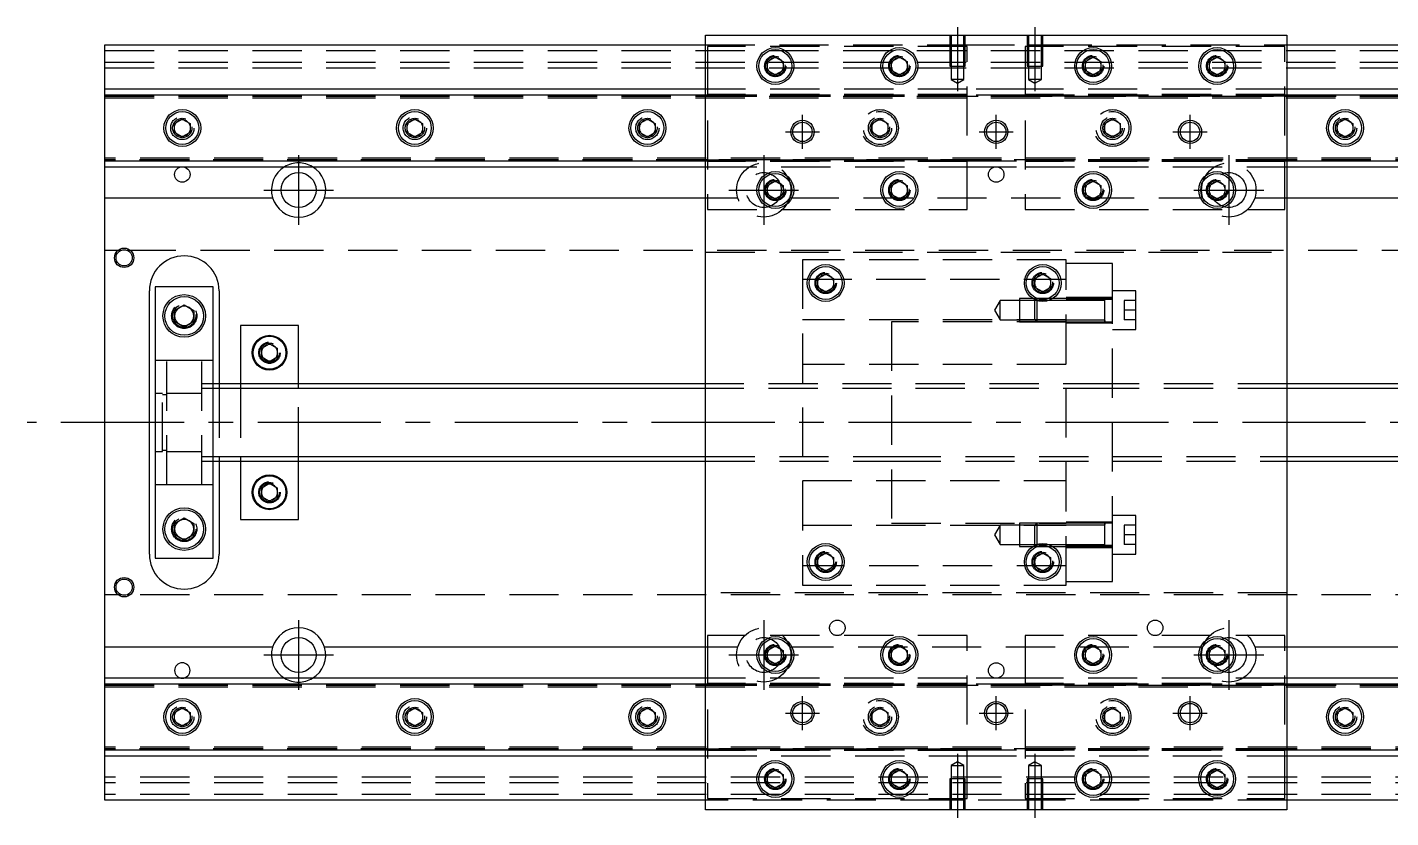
# Model space of a CAD drawing. Extents: x -20 to 683, y -288 to 102.
# Drawn here: x -20 to 331.8, y -102 to 102 of the extents above; entities that cross this region are included whole.
import ezdxf

# ---------------------------------------------------------------- set-up
doc = ezdxf.new("R2010")
doc.units = 0
doc.linetypes.add('CENTER', pattern=[50.8, 31.75, -6.35, 6.35, -6.35])
doc.linetypes.add('DASHED', pattern=[19.05, 12.7, -6.35])
doc.layers.get('0').update_dxf_attribs({"linetype": 'CONTINUOUS'})
doc.layers.add('CENTER', color=1, linetype='CENTER')

msp = doc.modelspace()

# ---------------------------------------------------------------- linework, layer by layer
at = {"color": 7, "linetype": 'CONTINUOUS'}
for p, q in [((155, -100), (155, 100)), ((155, 100), (305, 100)), ((305, 100), (305, -100)), ((0, 86), (0, 97.5)), ((0, 97.5), (155, 97.5)), ((305, 97.5), (460, 97.5)), ((171, 93.1547), (173, 94.309402)), ((171, 90.8453), (171, 93.1547)), ((173, 94.309402), (175, 93.1547)), ((175, 93.1547), (175, 90.8453)), ((203, 93.1547), (205, 94.309402)), ((203, 90.8453), (203, 93.1547)), ((205, 94.309402), (207, 93.1547)), ((207, 93.1547), (207, 90.8453)), ((253, 93.1547), (255, 94.309402)), ((253, 90.8453), (253, 93.1547)), ((255, 94.309402), (257, 93.1547)), ((257, 93.1547), (257, 90.8453)), ((285, 93.1547), (287, 94.309402)), ((285, 90.8453), (285, 93.1547)), ((287, 94.309402), (289, 93.1547)), ((289, 93.1547), (289, 90.8453)), ((173, 89.690598), (171, 90.8453)), ((175, 90.8453), (173, 89.690598)), ((205, 89.690598), (203, 90.8453)), ((207, 90.8453), (205, 89.690598)), ((255, 89.690598), (253, 90.8453)), ((257, 90.8453), (255, 89.690598)), ((287, 89.690598), (285, 90.8453)), ((289, 90.8453), (287, 89.690598)), ((0, 84.460392), (0, 86)), ((155, 86), (0, 86)), ((0, 67.539608), (0, 84.460392)), ((155, 84.460392), (0, 84.460392)), ((460, 86), (305, 86)), ((460, 84.460392), (305, 84.460392)), ((18, 77.1547), (20, 78.309402)), ((20, 78.309402), (22, 77.1547)), ((78, 77.1547), (80, 78.309402)), ((80, 78.309402), (82, 77.1547)), ((138, 77.1547), (140, 78.309402)), ((140, 78.309402), (142, 77.1547)), ((318, 77.1547), (320, 78.309402)), ((320, 78.309402), (322, 77.1547)), ((18, 74.8453), (18, 77.1547)), ((20, 73.690598), (18, 74.8453)), ((22, 74.8453), (20, 73.690598)), ((22, 77.1547), (22, 74.8453)), ((78, 74.8453), (78, 77.1547)), ((80, 73.690598), (78, 74.8453)), ((82, 74.8453), (80, 73.690598)), ((82, 77.1547), (82, 74.8453)), ((138, 74.8453), (138, 77.1547)), ((140, 73.690598), (138, 74.8453)), ((142, 74.8453), (140, 73.690598)), ((142, 77.1547), (142, 74.8453)), ((318, 74.8453), (318, 77.1547)), ((320, 73.690598), (318, 74.8453)), ((322, 74.8453), (320, 73.690598)), ((322, 77.1547), (322, 74.8453)), ((0, 67.539608), (155, 67.539608)), ((0, 66), (0, 67.539608)), ((305, 67.539608), (460, 67.539608)), ((0, 66), (155, 66)), ((0, 58), (0, 66)), ((305, 66), (460, 66)), ((171, 61.1547), (173, 62.309402)), ((171, 58.8453), (171, 61.1547)), ((173, 62.309402), (175, 61.1547)), ((175, 61.1547), (175, 58.8453)), ((203, 61.1547), (205, 62.309402)), ((203, 58.8453), (203, 61.1547)), ((205, 62.309402), (207, 61.1547)), ((207, 61.1547), (207, 58.8453)), ((253, 61.1547), (255, 62.309402)), ((253, 58.8453), (253, 61.1547)), ((255, 62.309402), (257, 61.1547)), ((257, 61.1547), (257, 58.8453)), ((285, 61.1547), (287, 62.309402)), ((285, 58.8453), (285, 61.1547)), ((287, 62.309402), (289, 61.1547)), ((289, 61.1547), (289, 58.8453)), ((0, 58), (43.291796, 58)), ((0, -58), (0, 58)), ((56.708204, 58), (155, 58)), ((173, 57.690598), (171, 58.8453)), ((175, 58.8453), (173, 57.690598)), ((205, 57.690598), (203, 58.8453)), ((207, 58.8453), (205, 57.690598)), ((255, 57.690598), (253, 58.8453)), ((257, 58.8453), (255, 57.690598)), ((287, 57.690598), (285, 58.8453)), ((289, 58.8453), (287, 57.690598)), ((305, 58), (403.291796, 58)), ((184, 37.1547), (186, 38.309402)), ((184, 34.8453), (184, 37.1547)), ((186, 38.309402), (188, 37.1547)), ((188, 37.1547), (188, 34.8453)), ((240, 37.1547), (242, 38.309402)), ((240, 34.8453), (240, 37.1547)), ((242, 38.309402), (244, 37.1547)), ((244, 37.1547), (244, 34.8453)), ((11.5, -34), (11.5, 34)), ((13, 35), (13, -35)), ((28, 35), (13, 35)), ((28, -35), (28, 35)), ((29.5, 34), (29.5, 10)), ((186, 33.690598), (184, 34.8453)), ((188, 34.8453), (186, 33.690598)), ((242, 33.690598), (240, 34.8453)), ((244, 34.8453), (242, 33.690598)), ((18, 28.943376), (20.5, 30.386752)), ((18, 26.056624), (18, 28.943376)), ((20.5, 30.386752), (23, 28.943376)), ((23, 28.943376), (23, 26.056624)), ((20.5, 24.613248), (18, 26.056624)), ((23, 26.056624), (20.5, 24.613248)), ((50, 25), (35, 25)), ((35, 25), (35, 10)), ((50, 10), (50, 25)), ((258, 26.011846), (258, 26.012874)), ((40.5, 19.1547), (42.5, 20.309402)), ((40.5, 16.8453), (40.5, 19.1547)), ((42.5, 20.309402), (44.5, 19.1547)), ((44.5, 19.1547), (44.5, 16.8453)), ((42.5, 15.690598), (40.5, 16.8453)), ((44.5, 16.8453), (42.5, 15.690598)), ((155, 10), (28, 10)), ((403, 10), (305, 10)), ((28, -10), (155, -10)), ((29.5, -10), (29.5, -34)), ((35, -10), (35, -25)), ((50, -25), (50, -10)), ((305, -10), (403, -10)), ((40.5, -16.8453), (42.5, -15.690598)), ((40.5, -19.1547), (40.5, -16.8453)), ((42.5, -15.690598), (44.5, -16.8453)), ((44.5, -16.8453), (44.5, -19.1547)), ((42.5, -20.309402), (40.5, -19.1547)), ((44.5, -19.1547), (42.5, -20.309402)), ((18, -26.056624), (20.5, -24.613248)), ((20.5, -24.613248), (23, -26.056624)), ((18, -28.943376), (18, -26.056624)), ((23, -26.056624), (23, -28.943376)), ((35, -25), (50, -25)), ((20.5, -30.386752), (18, -28.943376)), ((23, -28.943376), (20.5, -30.386752)), ((240, -31.511852), (240.44468, -31.511852)), ((13, -35), (28, -35)), ((184, -34.8453), (186, -33.690598)), ((184, -37.1547), (184, -34.8453)), ((186, -33.690598), (188, -34.8453)), ((188, -34.8453), (188, -37.1547)), ((240, -34.8453), (242, -33.690598)), ((240, -37.1547), (240, -34.8453)), ((242, -33.690598), (244, -34.8453)), ((244, -34.8453), (244, -37.1547)), ((186, -38.309402), (184, -37.1547)), ((188, -37.1547), (186, -38.309402)), ((242, -38.309402), (240, -37.1547)), ((244, -37.1547), (242, -38.309402)), ((0, -66), (0, -58)), ((43.291796, -58), (0, -58)), ((155, -58), (56.708204, -58)), ((171, -58.8453), (173, -57.690598)), ((171, -61.1547), (171, -58.8453)), ((173, -57.690598), (175, -58.8453)), ((175, -58.8453), (175, -61.1547)), ((203, -58.8453), (205, -57.690598)), ((203, -61.1547), (203, -58.8453)), ((205, -57.690598), (207, -58.8453)), ((207, -58.8453), (207, -61.1547)), ((253, -58.8453), (255, -57.690598)), ((253, -61.1547), (253, -58.8453)), ((255, -57.690598), (257, -58.8453)), ((257, -58.8453), (257, -61.1547)), ((285, -58.8453), (287, -57.690598)), ((285, -61.1547), (285, -58.8453)), ((287, -57.690598), (289, -58.8453)), ((289, -58.8453), (289, -61.1547)), ((403.291796, -58), (305, -58)), ((173, -62.309402), (171, -61.1547)), ((175, -61.1547), (173, -62.309402)), ((205, -62.309402), (203, -61.1547)), ((207, -61.1547), (205, -62.309402)), ((255, -62.309402), (253, -61.1547)), ((257, -61.1547), (255, -62.309402)), ((287, -62.309402), (285, -61.1547)), ((289, -61.1547), (287, -62.309402)), ((0, -67.539608), (0, -66)), ((155, -66), (0, -66)), ((460, -66), (305, -66)), ((155, -67.539608), (0, -67.539608)), ((0, -84.460392), (0, -67.539608)), ((460, -67.539608), (305, -67.539608)), ((18, -74.8453), (20, -73.690598)), ((20, -73.690598), (22, -74.8453)), ((78, -74.8453), (80, -73.690598)), ((80, -73.690598), (82, -74.8453)), ((138, -74.8453), (140, -73.690598)), ((140, -73.690598), (142, -74.8453)), ((318, -74.8453), (320, -73.690598)), ((320, -73.690598), (322, -74.8453)), ((18, -77.1547), (18, -74.8453)), ((20, -78.309402), (18, -77.1547)), ((22, -77.1547), (20, -78.309402)), ((22, -74.8453), (22, -77.1547)), ((78, -77.1547), (78, -74.8453)), ((80, -78.309402), (78, -77.1547)), ((82, -77.1547), (80, -78.309402)), ((82, -74.8453), (82, -77.1547)), ((138, -77.1547), (138, -74.8453)), ((140, -78.309402), (138, -77.1547)), ((142, -77.1547), (140, -78.309402)), ((142, -74.8453), (142, -77.1547)), ((318, -77.1547), (318, -74.8453)), ((320, -78.309402), (318, -77.1547)), ((322, -77.1547), (320, -78.309402)), ((322, -74.8453), (322, -77.1547)), ((0, -84.460392), (155, -84.460392)), ((0, -86), (0, -84.460392)), ((0, -86), (155, -86)), ((0, -97.5), (0, -86)), ((305, -84.460392), (460, -84.460392)), ((305, -86), (460, -86)), ((171, -90.8453), (173, -89.690598)), ((171, -93.1547), (171, -90.8453)), ((173, -89.690598), (175, -90.8453)), ((175, -90.8453), (175, -93.1547)), ((203, -90.8453), (205, -89.690598)), ((203, -93.1547), (203, -90.8453)), ((205, -89.690598), (207, -90.8453)), ((207, -90.8453), (207, -93.1547)), ((253, -90.8453), (255, -89.690598)), ((253, -93.1547), (253, -90.8453)), ((255, -89.690598), (257, -90.8453)), ((257, -90.8453), (257, -93.1547)), ((285, -90.8453), (287, -89.690598)), ((285, -93.1547), (285, -90.8453)), ((287, -89.690598), (289, -90.8453)), ((289, -90.8453), (289, -93.1547)), ((173, -94.309402), (171, -93.1547)), ((175, -93.1547), (173, -94.309402)), ((205, -94.309402), (203, -93.1547)), ((207, -93.1547), (205, -94.309402)), ((255, -94.309402), (253, -93.1547)), ((257, -93.1547), (255, -94.309402)), ((287, -94.309402), (285, -93.1547)), ((289, -93.1547), (287, -94.309402)), ((155, -97.5), (0, -97.5)), ((460, -97.5), (305, -97.5)), ((305, -100), (155, -100))]:
    msp.add_line(p, q, dxfattribs=at)
at = {"color": 3, "linetype": 'DASHED'}
for p, q in [((218.000006, 100), (218.000006, 92)), ((218.35, 100), (218.35, 92)), ((221.65, 92), (221.65, 100)), ((221.999994, 92), (221.999994, 100)), ((238.000006, 100), (238.000006, 92)), ((238.35, 100), (238.35, 92)), ((241.65, 92), (241.65, 100)), ((241.999994, 92), (241.999994, 100)), ((0, 96), (460, 96)), ((155, 97.5), (218.000006, 97.5)), ((155.5, 97), (155.5, 55)), ((222.5, 97), (155.5, 97)), ((218.000006, 97.5), (221.999994, 97.5)), ((221.999994, 97.5), (238.000006, 97.5)), ((222.5, 55), (222.5, 97)), ((304.5, 97), (237.5, 97)), ((237.5, 97), (237.5, 55)), ((238.000006, 97.5), (241.999994, 97.5)), ((241.999994, 97.5), (305, 97.5)), ((304.5, 55), (304.5, 97)), ((0, 93), (460, 93)), ((0, 91.5), (460, 91.5)), ((175.483582, 92.286038), (175.5, 92)), ((207.483582, 92.286038), (207.5, 92)), ((218.000006, 92), (221.999994, 92)), ((218.35, 92), (218.35, 88.5)), ((221.65, 88.5), (221.65, 92)), ((238.000006, 92), (241.999994, 92)), ((238.35, 92), (238.35, 88.5)), ((241.65, 88.5), (241.65, 92)), ((257.483582, 92.286038), (257.5, 92)), ((289.483582, 92.286038), (289.5, 92)), ((221.65, 88.5), (218.35, 88.5)), ((218.35, 88.5), (220, 87.547372)), ((220, 87.547372), (221.65, 88.5)), ((241.65, 88.5), (238.35, 88.5)), ((238.35, 88.5), (240, 87.547372)), ((240, 87.547372), (241.65, 88.5)), ((155.5, 86), (155, 86)), ((155.5, 84.460392), (155, 84.460392)), ((222.5, 86), (155.5, 86)), ((222.5, 84.643014), (155.5, 84.643014)), ((155.5, 84.6), (222.5, 84.6)), ((222.5, 84.460392), (155.5, 84.460392)), ((237.5, 86), (222.5, 86)), ((237.5, 84.460392), (222.5, 84.460392)), ((304.5, 86), (237.5, 86)), ((304.5, 84.643014), (237.5, 84.643014)), ((237.5, 84.6), (304.5, 84.6)), ((304.5, 84.460392), (237.5, 84.460392)), ((305, 86), (304.5, 86)), ((305, 84.460392), (304.5, 84.460392)), ((0, 84.204452), (155, 84.204452)), ((0, 84.2), (460, 84.2)), ((0, 83.8), (460, 83.8)), ((155, 84.204452), (155.5, 84.204452)), ((155.5, 84.3), (222.5, 84.3)), ((155.5, 84.204452), (304.5, 84.204452)), ((237.5, 84.3), (304.5, 84.3)), ((304.5, 84.204452), (305, 84.204452)), ((305, 84.204452), (460, 84.204452)), ((198, 77.1547), (200, 78.309402)), ((200, 78.309402), (202, 77.1547)), ((258, 77.1547), (260, 78.309402)), ((260, 78.309402), (262, 77.1547)), ((22.483582, 76.286038), (22.5, 76)), ((82.483582, 76.286038), (82.5, 76)), ((142.483582, 76.286038), (142.5, 76)), ((198, 74.8453), (198, 77.1547)), ((200, 73.690598), (198, 74.8453)), ((202, 74.8453), (200, 73.690598)), ((202, 77.1547), (202, 74.8453)), ((202.483582, 76.286038), (202.5, 76)), ((257.5, 76), (257.518502, 76.303588)), ((258, 74.8453), (258, 77.1547)), ((260, 73.690598), (258, 74.8453)), ((262, 74.8453), (260, 73.690598)), ((262, 77.1547), (262, 74.8453)), ((322.483582, 76.286038), (322.5, 76)), ((460, 68.2), (0, 68.2)), ((460, 67.8), (0, 67.8)), ((155, 67.795548), (0, 67.795548)), ((155.5, 67.795548), (155, 67.795548)), ((155, 67.539608), (155.5, 67.539608)), ((304.5, 67.795548), (155.5, 67.795548)), ((222.5, 67.7), (155.5, 67.7)), ((155.5, 67.539608), (222.5, 67.539608)), ((222.5, 67.4), (155.5, 67.4)), ((222.5, 67.356986), (155.5, 67.356986)), ((222.5, 67.539608), (237.5, 67.539608)), ((304.5, 67.7), (237.5, 67.7)), ((237.5, 67.539608), (304.5, 67.539608)), ((304.5, 67.4), (237.5, 67.4)), ((304.5, 67.356986), (237.5, 67.356986)), ((305, 67.795548), (304.5, 67.795548)), ((304.5, 67.539608), (305, 67.539608)), ((460, 67.795548), (305, 67.795548)), ((155, 66), (155.5, 66)), ((155.5, 66), (222.5, 66)), ((222.5, 66), (237.5, 66)), ((237.5, 66), (304.5, 66)), ((304.5, 66), (305, 66)), ((175.483582, 60.286038), (175.5, 60)), ((207.483582, 60.286038), (207.5, 60)), ((257.483582, 60.286038), (257.5, 60)), ((284.5, 60), (284.512884, 60.253488)), ((155, 58), (163.291796, 58)), ((176.708204, 58), (283.291796, 58)), ((296.708204, 58), (305, 58)), ((155.5, 55), (222.5, 55)), ((237.5, 55), (304.5, 55)), ((0, 44.5), (4.359688, 44.5)), ((5.640312, 44.5), (460, 44.5)), ((155, 44), (305, 44)), ((248, 42), (180, 42)), ((180, 42), (180, -42)), ((248, -42), (248, 42)), ((260, 41), (248, 41)), ((260, 31.701734), (260, 41)), ((180, 37), (248, 37)), ((183.5, 36), (183.512884, 36.253488)), ((244.483582, 36.286038), (244.5, 36)), ((236, 32.011846), (236, 26.011856)), ((239.419858, 32.011846), (236, 32.011846)), ((240.49998, 32.011846), (239.419858, 32.011846)), ((240.5, 32.011852), (240.124214, 31.636066)), ((240.531284, 32.011846), (240.499994, 32.011846)), ((240.5, 32.011852), (240.5, 31.49306)), ((240.53127, 32.011852), (240.5, 32.011852)), ((243.46873, 32.011852), (240.53127, 32.011852)), ((243.468716, 32.011846), (240.531284, 32.011846)), ((244.580142, 32.011846), (243.468716, 32.011846)), ((244.580148, 32.011852), (243.46873, 32.011852)), ((248, 32.011846), (244.580142, 32.011846)), ((248, 32.011852), (244.580148, 32.011852)), ((260, 32.261852), (248, 32.261852)), ((260, 31.701734), (248, 31.701734)), ((258.005, 32.011852), (248.00002, 32.011852)), ((260, 32.011852), (257.995, 32.011852)), ((258, 31.662054), (258, 32.011852)), ((258, 32.011852), (258, 31.662054)), ((258, 26.361648), (258, 31.662054)), ((266, 34.011852), (260, 34.011852)), ((260, -31.701734), (260, 31.701734)), ((266, 24.011852), (266, 34.011852)), ((231, 31.511852), (229.556624, 29.011852)), ((229.556624, 29.011852), (231, 26.511852)), ((231, 26.511852), (231, 31.511852)), ((236, 31.511852), (231, 31.511852)), ((239.99998, 31.511852), (236, 31.511852)), ((240.124214, 31.636066), (240, 31.511852)), ((240, 26.511852), (240, 31.511852)), ((240.44468, 31.511852), (240, 31.511852)), ((243.55532, 31.511852), (240.44468, 31.511852)), ((240.5, 31.49306), (240.5, 26.011852)), ((248, 31.511852), (243.55532, 31.511852)), ((258, 31.511852), (248.00002, 31.511852)), ((263, 31.511852), (263, 29.011852)), ((266, 31.511852), (263, 31.511852)), ((266, 29.011852), (263, 29.011852)), ((263, 29.011852), (263, 26.511852)), ((23.477798, 27.864306), (23.5, 27.5)), ((248, 26.5), (180, 26.5)), ((203, 26), (203, -26)), ((248, 26), (203, 26)), ((231, 26.511852), (236, 26.511852)), ((236, 26.511852), (239.99998, 26.511852)), ((236, 26.011856), (240.49998, 26.011856)), ((240, 26.511852), (248, 26.511852)), ((240, 26.511852), (240.5, 26.011852)), ((240.5, 26.011856), (248, 26.011856)), ((240.5, 26.011852), (248, 26.011852)), ((248, 25.761852), (260, 25.761852)), ((248.00002, 26.511852), (258, 26.511852)), ((248.00002, 26.011852), (258.005, 26.011852)), ((257.995, 26.011852), (260, 26.011852)), ((258, 26.011852), (258, 26.361648)), ((258, 26.361648), (258, 26.011852)), ((266, 26.511852), (263, 26.511852)), ((260, 24.011852), (266, 24.011852)), ((40, 18), (40.012884, 18.253488)), ((16, 16), (13, 16)), ((16, -16), (16, 16)), ((25, 16), (16, 16)), ((25, -16), (25, 16)), ((28, 16), (25, 16)), ((248, 15), (180, 15)), ((14.85, 7.5), (13, 7.5)), ((14.85, -7.5), (14.85, 7.5)), ((16, 7.15), (14.85, 7.15)), ((25, 7.5), (16, 7.5)), ((28, 10), (25, 10)), ((28, 8.75), (25, 8.75)), ((29.5, 10), (29.5, 8.75)), ((29.5, 8.75), (29.5, -8.75)), ((35, 10), (35, 8.75)), ((35, 8.75), (35, -8.75)), ((50, 8.75), (50, 10)), ((50, -8.75), (50, 8.75)), ((202.99998, 10), (155, 10)), ((202.99998, 8.75), (155, 8.75)), ((260, 10), (203, 10)), ((260, 8.75), (203, 8.75)), ((305, 10), (260.00002, 10)), ((305, 8.75), (260.00002, 8.75)), ((13, -7.5), (14.85, -7.5)), ((14.85, -7.15), (16, -7.15)), ((16, -7.5), (25, -7.5)), ((25, -8.75), (28, -8.75)), ((25, -10), (28, -10)), ((29.5, -8.75), (29.5, -10)), ((35, -8.75), (35, -10)), ((50, -10), (50, -8.75)), ((155, -8.75), (202.99998, -8.75)), ((155, -10), (202.99998, -10)), ((203, -8.75), (260, -8.75)), ((203, -10), (260, -10)), ((260.00002, -8.75), (305, -8.75)), ((260.00002, -10), (305, -10)), ((13, -16), (16, -16)), ((16, -16), (25, -16)), ((25, -16), (28, -16)), ((180, -15), (248, -15)), ((40, -18), (40.012884, -17.746512)), ((266, -24.011852), (260, -24.011852)), ((266, -34.011852), (266, -24.011852)), ((17.5, -27.5), (17.520026, -27.153944)), ((180, -26.5), (248, -26.5)), ((203, -26), (248, -26)), ((231, -26.511852), (229.556624, -29.011852)), ((231, -31.511852), (231, -26.511852)), ((236, -26.511852), (231, -26.511852)), ((236, -26.011856), (236, -32.011846)), ((240.49998, -26.011856), (236, -26.011856)), ((239.99998, -26.511852), (236, -26.511852)), ((240.5, -26.011852), (240, -26.511852)), ((240, -31.511852), (240, -26.511852)), ((248, -26.511852), (240, -26.511852)), ((240.5, -26.011852), (240.5, -31.49306)), ((248, -26.011852), (240.5, -26.011852)), ((248, -26.011856), (240.5, -26.011856)), ((260, -25.761852), (248, -25.761852)), ((258.005, -26.011852), (248.00002, -26.011852)), ((258, -26.511852), (248.00002, -26.511852)), ((260, -26.011852), (257.995, -26.011852)), ((258, -26.511852), (258, -26.011846)), ((258, -26.361648), (258, -26.011852)), ((258, -26.011852), (258, -26.361648)), ((258, -31.662054), (258, -26.361648)), ((263, -26.511852), (263, -29.011852)), ((266, -26.511852), (263, -26.511852)), ((229.556624, -29.011852), (231, -31.511852)), ((231, -31.511852), (236, -31.511852)), ((236, -31.511852), (239.99998, -31.511852)), ((240, -31.511852), (240.124214, -31.636066)), ((240.124214, -31.636066), (240.5, -32.011852)), ((240.44468, -31.511852), (243.55532, -31.511852)), ((240.5, -31.49306), (240.5, -32.011852)), ((243.55532, -31.511852), (248, -31.511852)), ((248.00002, -31.511852), (258, -31.511852)), ((258, -32.011856), (258, -31.511852)), ((266, -29.011852), (263, -29.011852)), ((263, -29.011852), (263, -31.511852)), ((266, -31.511852), (263, -31.511852)), ((236, -32.011846), (239.419858, -32.011846)), ((239.419858, -32.011846), (240.49998, -32.011846)), ((240.499994, -32.011846), (240.531284, -32.011846)), ((240.5, -32.011852), (240.53127, -32.011852)), ((240.53127, -32.011852), (243.46873, -32.011852)), ((240.531284, -32.011846), (243.468716, -32.011846)), ((243.468716, -32.011846), (244.580142, -32.011846)), ((243.46873, -32.011852), (244.580148, -32.011852)), ((244.580142, -32.011846), (248, -32.011846)), ((244.580148, -32.011852), (248, -32.011852)), ((260, -31.701734), (248, -31.701734)), ((260, -31.701734), (248, -31.701734)), ((248, -32.261852), (260, -32.261852)), ((248.00002, -32.011852), (258.005, -32.011852)), ((257.995, -32.011852), (260, -32.011852)), ((258, -32.011852), (258, -31.662054)), ((258, -31.662054), (258, -32.011852)), ((260, -41), (260, -31.701734)), ((260, -34.011852), (266, -34.011852)), ((248, -37), (180, -37)), ((183.5, -36), (183.512884, -35.746512)), ((244.483582, -35.713962), (244.5, -36)), ((180, -42), (248, -42)), ((248, -41), (260, -41)), ((4.359688, -44.5), (0, -44.5)), ((460, -44.5), (5.640312, -44.5)), ((305, -44), (155, -44)), ((222.5, -55), (155.5, -55)), ((155.5, -55), (155.5, -97)), ((222.5, -97), (222.5, -55)), ((304.5, -55), (237.5, -55)), ((237.5, -55), (237.5, -97)), ((304.5, -97), (304.5, -55)), ((163.291796, -58), (155, -58)), ((175.483582, -59.713962), (175.5, -60)), ((283.291796, -58), (176.708204, -58)), ((207.483582, -59.713962), (207.5, -60)), ((257.483582, -59.713962), (257.5, -60)), ((289.483582, -59.713962), (289.5, -60)), ((305, -58), (296.708204, -58)), ((155.5, -66), (155, -66)), ((222.5, -66), (155.5, -66)), ((237.5, -66), (222.5, -66)), ((304.5, -66), (237.5, -66)), ((305, -66), (304.5, -66)), ((0, -67.795548), (155, -67.795548)), ((0, -67.8), (460, -67.8)), ((0, -68.2), (460, -68.2)), ((155.5, -67.539608), (155, -67.539608)), ((155, -67.795548), (155.5, -67.795548)), ((222.5, -67.356986), (155.5, -67.356986)), ((155.5, -67.4), (222.5, -67.4)), ((222.5, -67.539608), (155.5, -67.539608)), ((155.5, -67.7), (222.5, -67.7)), ((155.5, -67.795548), (304.5, -67.795548)), ((237.5, -67.539608), (222.5, -67.539608)), ((304.5, -67.356986), (237.5, -67.356986)), ((237.5, -67.4), (304.5, -67.4)), ((304.5, -67.539608), (237.5, -67.539608)), ((237.5, -67.7), (304.5, -67.7)), ((305, -67.539608), (304.5, -67.539608)), ((304.5, -67.795548), (305, -67.795548)), ((305, -67.795548), (460, -67.795548)), ((198, -74.8453), (200, -73.690598)), ((200, -73.690598), (202, -74.8453)), ((258, -74.8453), (260, -73.690598)), ((260, -73.690598), (262, -74.8453)), ((22.483582, -75.713962), (22.5, -76)), ((82.483582, -75.713962), (82.5, -76)), ((142.483582, -75.713962), (142.5, -76)), ((198, -77.1547), (198, -74.8453)), ((200, -78.309402), (198, -77.1547)), ((202, -77.1547), (200, -78.309402)), ((202, -74.8453), (202, -77.1547)), ((202.483582, -75.713962), (202.5, -76)), ((257.5, -76), (257.518502, -75.696412)), ((258, -77.1547), (258, -74.8453)), ((260, -78.309402), (258, -77.1547)), ((262, -77.1547), (260, -78.309402)), ((262, -74.8453), (262, -77.1547)), ((322.483582, -75.713962), (322.5, -76)), ((460, -83.8), (0, -83.8)), ((460, -84.2), (0, -84.2)), ((155, -84.204452), (0, -84.204452)), ((155.5, -84.204452), (155, -84.204452)), ((304.5, -84.204452), (155.5, -84.204452)), ((222.5, -84.3), (155.5, -84.3)), ((304.5, -84.3), (237.5, -84.3)), ((305, -84.204452), (304.5, -84.204452)), ((460, -84.204452), (305, -84.204452)), ((155, -84.460392), (155.5, -84.460392)), ((155, -86), (155.5, -86)), ((155.5, -84.460392), (222.5, -84.460392)), ((222.5, -84.6), (155.5, -84.6)), ((222.5, -84.643014), (155.5, -84.643014)), ((155.5, -86), (222.5, -86)), ((220, -87.547372), (218.35, -88.5)), ((221.65, -88.5), (220, -87.547372)), ((222.5, -84.460392), (237.5, -84.460392)), ((222.5, -86), (237.5, -86)), ((237.5, -84.460392), (304.5, -84.460392)), ((304.5, -84.6), (237.5, -84.6)), ((304.5, -84.643014), (237.5, -84.643014)), ((237.5, -86), (304.5, -86)), ((240, -87.547372), (238.35, -88.5)), ((241.65, -88.5), (240, -87.547372)), ((304.5, -84.460392), (305, -84.460392)), ((304.5, -86), (305, -86)), ((218.35, -88.5), (221.65, -88.5)), ((218.35, -88.5), (218.35, -92)), ((221.65, -92), (221.65, -88.5)), ((238.35, -88.5), (241.65, -88.5)), ((238.35, -88.5), (238.35, -92)), ((241.65, -92), (241.65, -88.5)), ((460, -91.5), (0, -91.5)), ((460, -93), (0, -93)), ((170.5, -92), (170.512884, -91.746512)), ((202.5, -92), (202.518502, -91.696412)), ((221.999994, -92), (218.000006, -92)), ((218.000006, -92), (218.000006, -100)), ((218.35, -92), (218.35, -100)), ((221.65, -100), (221.65, -92)), ((221.999994, -100), (221.999994, -92)), ((241.999994, -92), (238.000006, -92)), ((238.000006, -92), (238.000006, -100)), ((238.35, -92), (238.35, -100)), ((241.65, -100), (241.65, -92)), ((241.999994, -100), (241.999994, -92)), ((252.5, -92), (252.518502, -91.696412)), ((289.483582, -91.713962), (289.5, -92)), ((460, -96), (0, -96)), ((218.000006, -97.5), (155, -97.5)), ((155.5, -97), (222.5, -97)), ((221.999994, -97.5), (218.000006, -97.5)), ((238.000006, -97.5), (221.999994, -97.5)), ((237.5, -97), (304.5, -97)), ((241.999994, -97.5), (238.000006, -97.5)), ((305, -97.5), (241.999994, -97.5))]:
    msp.add_line(p, q, dxfattribs=at)
at = {"color": 3, "linetype": 'CONTINUOUS'}
for p, q in [((155, 8.75), (28, 8.75)), ((403, 8.75), (305, 8.75)), ((28, -8.75), (155, -8.75)), ((305, -8.75), (403, -8.75))]:
    msp.add_line(p, q, dxfattribs=at)
at = {"color": 7, "linetype": 'CONTINUOUS'}
for centre, radius in [((173, 92), 4.75), ((173, 92), 4.25), ((205, 92), 4.75), ((205, 92), 4.25), ((255, 92), 4.75), ((255, 92), 4.25), ((287, 92), 4.75), ((287, 92), 4.25), ((20, 76), 4.75), ((20, 76), 4.25), ((80, 76), 4.75), ((80, 76), 4.25), ((140, 76), 4.75), ((140, 76), 4.25), ((180, 75), 2.5), ((230, 75), 3), ((230, 75), 2.5), ((280, 75), 2.5), ((320, 76), 4.75), ((320, 76), 4.25), ((20, 64), 2), ((50, 60), 4.5), ((173, 60), 4.75), ((173, 60), 4.25), ((205, 60), 4.75), ((205, 60), 4.25), ((255, 60), 4.75), ((255, 60), 4.25), ((287, 60), 4.75), ((287, 60), 4.25), ((5, 42.5), 2.1), ((186, 36), 4.75), ((186, 36), 4.25), ((242, 36), 4.75), ((242, 36), 4.25), ((20.5, 27.5), 5.5), ((20.5, 27.5), 5), ((42.5, 18), 4.5), ((42.5, 18), 4.25), ((42.5, -18), 4.5), ((42.5, -18), 4.25), ((20.5, -27.5), 5.5), ((20.5, -27.5), 5), ((186, -36), 4.75), ((242, -36), 4.75), ((186, -36), 4.25), ((242, -36), 4.25), ((5, -42.5), 2.1), ((50, -60), 4.5), ((173, -60), 4.75), ((173, -60), 4.25), ((205, -60), 4.75), ((205, -60), 4.25), ((255, -60), 4.75), ((255, -60), 4.25), ((287, -60), 4.75), ((287, -60), 4.25), ((20, -76), 4.75), ((20, -76), 4.25), ((80, -76), 4.75), ((80, -76), 4.25), ((140, -76), 4.75), ((140, -76), 4.25), ((180, -75), 2.5), ((230, -75), 3), ((230, -75), 2.5), ((280, -75), 2.5), ((320, -76), 4.75), ((320, -76), 4.25), ((173, -92), 4.75), ((173, -92), 4.25), ((205, -92), 4.75), ((205, -92), 4.25), ((255, -92), 4.75), ((255, -92), 4.25), ((287, -92), 4.75), ((287, -92), 4.25)]:
    msp.add_circle(centre, radius, dxfattribs=at)
at = {"color": 3, "linetype": 'DASHED'}
for centre, radius in [((173, 92), 2.75), ((173, 92), 2.5), ((205, 92), 2.75), ((205, 92), 2.5), ((255, 92), 2.75), ((255, 92), 2.5), ((287, 92), 2.75), ((287, 92), 2.5), ((20, 76), 3), ((20, 76), 2.5), ((80, 76), 3), ((80, 76), 2.5), ((140, 76), 3), ((140, 76), 2.5), ((200, 76), 4.75), ((200, 76), 4.25), ((200, 76), 3), ((200, 76), 2.5), ((200, 76), 2.1), ((260, 76), 4.75), ((260, 76), 4.25), ((260, 76), 3), ((260, 76), 2.5), ((260, 76), 2.1), ((320, 76), 3), ((320, 76), 2.5), ((170, 60), 7), ((290, 60), 7), ((170, 60), 4.5), ((230, 64), 2), ((290, 60), 4.5), ((173, 60), 2.75), ((173, 60), 2.5), ((205, 60), 2.75), ((205, 60), 2.5), ((255, 60), 2.75), ((255, 60), 2.5), ((287, 60), 2.75), ((287, 60), 2.5), ((186, 36), 2.75), ((242, 36), 2.75), ((186, 36), 2.5), ((242, 36), 2.5), ((20.5, 27.5), 3.25), ((20.5, 27.5), 3), ((42.5, 18), 2.75), ((42.5, 18), 2.5), ((42.5, -18), 2.75), ((42.5, -18), 2.5), ((20.5, -27.5), 3.25), ((20.5, -27.5), 3), ((186, -36), 2.75), ((186, -36), 2.5), ((242, -36), 2.75), ((242, -36), 2.5), ((189, -53), 2), ((271, -53), 2), ((170, -60), 7), ((170, -60), 4.5), ((290, -60), 7), ((290, -60), 4.5), ((173, -60), 2.75), ((173, -60), 2.5), ((205, -60), 2.75), ((205, -60), 2.5), ((255, -60), 2.75), ((255, -60), 2.5), ((287, -60), 2.75), ((287, -60), 2.5), ((230, -64), 2), ((20, -76), 3), ((20, -76), 2.5), ((80, -76), 3), ((80, -76), 2.5), ((140, -76), 3), ((140, -76), 2.5), ((200, -76), 4.75), ((200, -76), 4.25), ((200, -76), 3), ((200, -76), 2.5), ((260, -76), 4.75), ((260, -76), 4.25), ((260, -76), 3), ((260, -76), 2.5), ((320, -76), 3), ((320, -76), 2.5), ((200, -76), 2.1), ((260, -76), 2.1), ((173, -92), 2.75), ((173, -92), 2.5), ((205, -92), 2.75), ((205, -92), 2.5), ((255, -92), 2.75), ((255, -92), 2.5), ((287, -92), 2.75), ((287, -92), 2.5)]:
    msp.add_circle(centre, radius, dxfattribs=at)
at = {"color": 3, "linetype": 'CONTINUOUS'}
for centre, radius in [((180, 75), 3), ((280, 75), 3), ((5, 42.5), 2.5), ((5, -42.5), 2.5), ((180, -75), 3), ((280, -75), 3)]:
    msp.add_circle(centre, radius, dxfattribs=at)
at = {"color": 7, "linetype": 'CONTINUOUS'}
for centre, radius, start, end in [((173, 92), 2.1, 162.24721, 180), ((173, 92), 2.1, 180, 197.75279), ((173, 92), 2.1, 137.75279, 162.24721), ((173, 92), 2.1, 102.24721, 137.75279), ((173, 92), 2.1, 77.75279, 102.24721), ((173, 92), 2.1, 42.24721, 77.75279), ((173, 92), 2.1, 17.75279, 42.24721), ((173, 92), 2.1, 342.24721, 17.75279), ((205, 92), 2.1, 162.24721, 180), ((205, 92), 2.1, 180, 197.75279), ((205, 92), 2.1, 137.75279, 162.24721), ((205, 92), 2.1, 102.24721, 137.75279), ((205, 92), 2.1, 77.75279, 102.24721), ((205, 92), 2.1, 42.24721, 77.75279), ((205, 92), 2.1, 17.75279, 42.24721), ((205, 92), 2.1, 342.24721, 17.75279), ((255, 92), 2.1, 162.24721, 180), ((255, 92), 2.1, 180, 197.75279), ((255, 92), 2.1, 137.75279, 162.24721), ((255, 92), 2.1, 102.24721, 137.75279), ((255, 92), 2.1, 77.75279, 102.24721), ((255, 92), 2.1, 42.24721, 77.75279), ((255, 92), 2.1, 17.75279, 42.24721), ((255, 92), 2.1, 342.24721, 17.75279), ((287, 92), 2.1, 162.24721, 180), ((287, 92), 2.1, 180, 197.75279), ((287, 92), 2.1, 137.75279, 162.24721), ((287, 92), 2.1, 102.24721, 137.75279), ((287, 92), 2.1, 77.75279, 102.24721), ((287, 92), 2.1, 42.24721, 77.75279), ((287, 92), 2.1, 17.75279, 42.24721), ((287, 92), 2.1, 342.24721, 17.75279), ((173, 92), 2.1, 197.75279, 222.24721), ((173, 92), 2.1, 222.24721, 257.75279), ((173, 92), 2.1, 257.75279, 282.24721), ((173, 92), 2.1, 282.24721, 317.75279), ((173, 92), 2.1, 317.75279, 342.24721), ((205, 92), 2.1, 197.75279, 222.24721), ((205, 92), 2.1, 222.24721, 257.75279), ((205, 92), 2.1, 257.75279, 282.24721), ((205, 92), 2.1, 282.24721, 317.75279), ((205, 92), 2.1, 317.75279, 342.24721), ((255, 92), 2.1, 197.75279, 222.24721), ((255, 92), 2.1, 222.24721, 257.75279), ((255, 92), 2.1, 257.75279, 282.24721), ((255, 92), 2.1, 282.24721, 317.75279), ((255, 92), 2.1, 317.75279, 342.24721), ((287, 92), 2.1, 197.75279, 222.24721), ((287, 92), 2.1, 222.24721, 257.75279), ((287, 92), 2.1, 257.75279, 282.24721), ((287, 92), 2.1, 282.24721, 317.75279), ((287, 92), 2.1, 317.75279, 342.24721), ((20, 76), 2.1, 137.75279, 162.24721), ((20, 76), 2.1, 102.24721, 137.75279), ((20, 76), 2.1, 77.75279, 102.24721), ((20, 76), 2.1, 42.24721, 77.75279), ((20, 76), 2.1, 17.75279, 42.24721), ((80, 76), 2.1, 137.75279, 162.24721), ((80, 76), 2.1, 102.24721, 137.75279), ((80, 76), 2.1, 77.75279, 102.24721), ((80, 76), 2.1, 42.24721, 77.75279), ((80, 76), 2.1, 17.75279, 42.24721), ((140, 76), 2.1, 137.75279, 162.24721), ((140, 76), 2.1, 102.24721, 137.75279), ((140, 76), 2.1, 77.75279, 102.24721), ((140, 76), 2.1, 42.24721, 77.75279), ((140, 76), 2.1, 17.75279, 42.24721), ((320, 76), 2.1, 137.75279, 162.24721), ((320, 76), 2.1, 102.24721, 137.75279), ((320, 76), 2.1, 77.75279, 102.24721), ((320, 76), 2.1, 42.24721, 77.75279), ((320, 76), 2.1, 17.75279, 42.24721), ((20, 76), 2.1, 162.24721, 180), ((20, 76), 2.1, 180, 197.75279), ((20, 76), 2.1, 197.75279, 222.24721), ((20, 76), 2.1, 222.24721, 257.75279), ((20, 76), 2.1, 257.75279, 282.24721), ((20, 76), 2.1, 282.24721, 317.75279), ((20, 76), 2.1, 317.75279, 342.24721), ((20, 76), 2.1, 342.24721, 17.75279), ((80, 76), 2.1, 162.24721, 180), ((80, 76), 2.1, 180, 197.75279), ((80, 76), 2.1, 197.75279, 222.24721), ((80, 76), 2.1, 222.24721, 257.75279), ((80, 76), 2.1, 257.75279, 282.24721), ((80, 76), 2.1, 282.24721, 317.75279), ((80, 76), 2.1, 317.75279, 342.24721), ((80, 76), 2.1, 342.24721, 17.75279), ((140, 76), 2.1, 162.24721, 180), ((140, 76), 2.1, 180, 197.75279), ((140, 76), 2.1, 197.75279, 222.24721), ((140, 76), 2.1, 222.24721, 257.75279), ((140, 76), 2.1, 257.75279, 282.24721), ((140, 76), 2.1, 282.24721, 317.75279), ((140, 76), 2.1, 317.75279, 342.24721), ((140, 76), 2.1, 342.24721, 17.75279), ((320, 76), 2.1, 162.24721, 180), ((320, 76), 2.1, 180, 197.75279), ((320, 76), 2.1, 197.75279, 222.24721), ((320, 76), 2.1, 222.24721, 257.75279), ((320, 76), 2.1, 257.75279, 282.24721), ((320, 76), 2.1, 282.24721, 317.75279), ((320, 76), 2.1, 317.75279, 342.24721), ((320, 76), 2.1, 342.24721, 17.75279), ((50, 60), 7, 121.002719, 196.60155), ((50, 60), 7, 343.39845, 58.997281), ((173, 60), 2.1, 162.24721, 180), ((173, 60), 2.1, 180, 197.75279), ((173, 60), 2.1, 137.75279, 162.24721), ((173, 60), 2.1, 102.24721, 137.75279), ((173, 60), 2.1, 77.75279, 102.24721), ((173, 60), 2.1, 42.24721, 77.75279), ((173, 60), 2.1, 17.75279, 42.24721), ((173, 60), 2.1, 342.24721, 17.75279), ((205, 60), 2.1, 162.24721, 180), ((205, 60), 2.1, 180, 197.75279), ((205, 60), 2.1, 137.75279, 162.24721), ((205, 60), 2.1, 102.24721, 137.75279), ((205, 60), 2.1, 77.75279, 102.24721), ((205, 60), 2.1, 42.24721, 77.75279), ((205, 60), 2.1, 17.75279, 42.24721), ((205, 60), 2.1, 342.24721, 17.75279), ((255, 60), 2.1, 162.24721, 180), ((255, 60), 2.1, 180, 197.75279), ((255, 60), 2.1, 137.75279, 162.24721), ((255, 60), 2.1, 102.24721, 137.75279), ((255, 60), 2.1, 77.75279, 102.24721), ((255, 60), 2.1, 42.24721, 77.75279), ((255, 60), 2.1, 17.75279, 42.24721), ((255, 60), 2.1, 342.24721, 17.75279), ((287, 60), 2.1, 162.24721, 180), ((287, 60), 2.1, 180, 197.75279), ((287, 60), 2.1, 137.75279, 162.24721), ((287, 60), 2.1, 102.24721, 137.75279), ((287, 60), 2.1, 77.75279, 102.24721), ((287, 60), 2.1, 42.24721, 77.75279), ((287, 60), 2.1, 17.75279, 42.24721), ((287, 60), 2.1, 342.24721, 17.75279), ((50, 60), 7, 196.60155, 343.39845), ((173, 60), 2.1, 197.75279, 222.24721), ((173, 60), 2.1, 222.24721, 257.75279), ((173, 60), 2.1, 257.75279, 282.24721), ((173, 60), 2.1, 282.24721, 317.75279), ((173, 60), 2.1, 317.75279, 342.24721), ((205, 60), 2.1, 197.75279, 222.24721), ((205, 60), 2.1, 222.24721, 257.75279), ((205, 60), 2.1, 257.75279, 282.24721), ((205, 60), 2.1, 282.24721, 317.75279), ((205, 60), 2.1, 317.75279, 342.24721), ((255, 60), 2.1, 197.75279, 222.24721), ((255, 60), 2.1, 222.24721, 257.75279), ((255, 60), 2.1, 257.75279, 282.24721), ((255, 60), 2.1, 282.24721, 317.75279), ((255, 60), 2.1, 317.75279, 342.24721), ((287, 60), 2.1, 197.75279, 222.24721), ((287, 60), 2.1, 222.24721, 257.75279), ((287, 60), 2.1, 257.75279, 282.24721), ((287, 60), 2.1, 282.24721, 317.75279), ((287, 60), 2.1, 317.75279, 342.24721), ((20.5, 34), 9, 90, 180), ((20.5, 34), 9, 0, 90), ((186, 36), 2.1, 162.24721, 180), ((186, 36), 2.1, 180, 197.75279), ((186, 36), 2.1, 137.75279, 162.24721), ((186, 36), 2.1, 197.75279, 222.24721), ((186, 36), 2.1, 102.24721, 137.75279), ((186, 36), 2.1, 77.75279, 102.24721), ((186, 36), 2.1, 42.24721, 77.75279), ((186, 36), 2.1, 17.75279, 42.24721), ((186, 36), 2.1, 317.75279, 342.24721), ((186, 36), 2.1, 342.24721, 17.75279), ((242, 36), 2.1, 162.24721, 180), ((242, 36), 2.1, 180, 197.75279), ((242, 36), 2.1, 137.75279, 162.24721), ((242, 36), 2.1, 197.75279, 222.24721), ((242, 36), 2.1, 102.24721, 137.75279), ((242, 36), 2.1, 77.75279, 102.24721), ((242, 36), 2.1, 42.24721, 77.75279), ((242, 36), 2.1, 17.75279, 42.24721), ((242, 36), 2.1, 317.75279, 342.24721), ((242, 36), 2.1, 342.24721, 17.75279), ((186, 36), 2.1, 222.24721, 257.75279), ((186, 36), 2.1, 257.75279, 282.24721), ((186, 36), 2.1, 282.24721, 317.75279), ((242, 36), 2.1, 222.24721, 257.75279), ((242, 36), 2.1, 257.75279, 282.24721), ((242, 36), 2.1, 282.24721, 317.75279), ((20.5, 27.5), 2.5, 120, 180), ((20.5, 27.5), 2.5, 60, 120), ((20.5, 27.5), 2.5, 0, 60), ((20.5, 27.5), 2.5, 180, 240), ((20.5, 27.5), 2.5, 240, 300), ((20.5, 27.5), 2.5, 300, 0), ((42.5, 18), 2.1, 162.24721, 180), ((42.5, 18), 2.1, 180, 197.75279), ((42.5, 18), 2.1, 137.75279, 162.24721), ((42.5, 18), 2.1, 102.24721, 137.75279), ((42.5, 18), 2.1, 77.75279, 102.24721), ((42.5, 18), 2.1, 42.24721, 77.75279), ((42.5, 18), 2.1, 17.75279, 42.24721), ((42.5, 18), 2.1, 342.24721, 17.75279), ((42.5, 18), 2.1, 197.75279, 222.24721), ((42.5, 18), 2.1, 222.24721, 257.75279), ((42.5, 18), 2.1, 257.75279, 282.24721), ((42.5, 18), 2.1, 282.24721, 317.75279), ((42.5, 18), 2.1, 317.75279, 342.24721), ((42.5, -18), 2.1, 162.24721, 180), ((42.5, -18), 2.1, 137.75279, 162.24721), ((42.5, -18), 2.1, 102.24721, 137.75279), ((42.5, -18), 2.1, 77.75279, 102.24721), ((42.5, -18), 2.1, 42.24721, 77.75279), ((42.5, -18), 2.1, 17.75279, 42.24721), ((42.5, -18), 2.1, 342.24721, 17.75279), ((42.5, -18), 2.1, 180, 197.75279), ((42.5, -18), 2.1, 197.75279, 222.24721), ((42.5, -18), 2.1, 222.24721, 257.75279), ((42.5, -18), 2.1, 257.75279, 282.24721), ((42.5, -18), 2.1, 282.24721, 317.75279), ((42.5, -18), 2.1, 317.75279, 342.24721), ((20.5, -27.5), 2.5, 120, 180), ((20.5, -27.5), 2.5, 180, 240), ((20.5, -27.5), 2.5, 60, 120), ((20.5, -27.5), 2.5, 0, 60), ((20.5, -27.5), 2.5, 300, 0), ((20.5, -27.5), 2.5, 240, 300), ((20.5, -34), 9, 180, 270), ((20.5, -34), 9, 270, 0), ((186, -36), 2.1, 137.75279, 162.24721), ((186, -36), 2.1, 102.24721, 137.75279), ((186, -36), 2.1, 77.75279, 102.24721), ((186, -36), 2.1, 42.24721, 77.75279), ((186, -36), 2.1, 17.75279, 42.24721), ((242, -36), 2.1, 137.75279, 162.24721), ((242, -36), 2.1, 102.24721, 137.75279), ((242, -36), 2.1, 77.75279, 102.24721), ((242, -36), 2.1, 42.24721, 77.75279), ((242, -36), 2.1, 17.75279, 42.24721), ((186, -36), 2.1, 162.24721, 180), ((186, -36), 2.1, 180, 197.75279), ((186, -36), 2.1, 197.75279, 222.24721), ((186, -36), 2.1, 222.24721, 257.75279), ((186, -36), 2.1, 257.75279, 282.24721), ((186, -36), 2.1, 282.24721, 317.75279), ((186, -36), 2.1, 317.75279, 342.24721), ((186, -36), 2.1, 342.24721, 17.75279), ((242, -36), 2.1, 162.24721, 180), ((242, -36), 2.1, 180, 197.75279), ((242, -36), 2.1, 197.75279, 222.24721), ((242, -36), 2.1, 222.24721, 257.75279), ((242, -36), 2.1, 257.75279, 282.24721), ((242, -36), 2.1, 282.24721, 317.75279), ((242, -36), 2.1, 317.75279, 342.24721), ((242, -36), 2.1, 342.24721, 17.75279), ((50, -60), 7, 16.60155, 163.39845), ((50, -60), 7, 163.39845, 238.997281), ((50, -60), 7, 301.002719, 16.60155), ((173, -60), 2.1, 162.24721, 180), ((173, -60), 2.1, 137.75279, 162.24721), ((173, -60), 2.1, 102.24721, 137.75279), ((173, -60), 2.1, 77.75279, 102.24721), ((173, -60), 2.1, 42.24721, 77.75279), ((173, -60), 2.1, 17.75279, 42.24721), ((173, -60), 2.1, 342.24721, 17.75279), ((205, -60), 2.1, 162.24721, 180), ((205, -60), 2.1, 137.75279, 162.24721), ((205, -60), 2.1, 102.24721, 137.75279), ((205, -60), 2.1, 77.75279, 102.24721), ((205, -60), 2.1, 42.24721, 77.75279), ((205, -60), 2.1, 17.75279, 42.24721), ((205, -60), 2.1, 342.24721, 17.75279), ((255, -60), 2.1, 162.24721, 180), ((255, -60), 2.1, 137.75279, 162.24721), ((255, -60), 2.1, 102.24721, 137.75279), ((255, -60), 2.1, 77.75279, 102.24721), ((255, -60), 2.1, 42.24721, 77.75279), ((255, -60), 2.1, 17.75279, 42.24721), ((255, -60), 2.1, 342.24721, 17.75279), ((287, -60), 2.1, 162.24721, 180), ((287, -60), 2.1, 137.75279, 162.24721), ((287, -60), 2.1, 102.24721, 137.75279), ((287, -60), 2.1, 77.75279, 102.24721), ((287, -60), 2.1, 42.24721, 77.75279), ((287, -60), 2.1, 17.75279, 42.24721), ((287, -60), 2.1, 342.24721, 17.75279), ((20, -64), 2, 90, 270), ((20, -64), 2, 270, 90), ((173, -60), 2.1, 180, 197.75279), ((173, -60), 2.1, 197.75279, 222.24721), ((173, -60), 2.1, 222.24721, 257.75279), ((173, -60), 2.1, 257.75279, 282.24721), ((173, -60), 2.1, 282.24721, 317.75279), ((173, -60), 2.1, 317.75279, 342.24721), ((205, -60), 2.1, 180, 197.75279), ((205, -60), 2.1, 197.75279, 222.24721), ((205, -60), 2.1, 222.24721, 257.75279), ((205, -60), 2.1, 257.75279, 282.24721), ((205, -60), 2.1, 282.24721, 317.75279), ((205, -60), 2.1, 317.75279, 342.24721), ((255, -60), 2.1, 180, 197.75279), ((255, -60), 2.1, 197.75279, 222.24721), ((255, -60), 2.1, 222.24721, 257.75279), ((255, -60), 2.1, 257.75279, 282.24721), ((255, -60), 2.1, 282.24721, 317.75279), ((255, -60), 2.1, 317.75279, 342.24721), ((287, -60), 2.1, 180, 197.75279), ((287, -60), 2.1, 197.75279, 222.24721), ((287, -60), 2.1, 222.24721, 257.75279), ((287, -60), 2.1, 257.75279, 282.24721), ((287, -60), 2.1, 282.24721, 317.75279), ((287, -60), 2.1, 317.75279, 342.24721), ((20, -76), 2.1, 162.24721, 180), ((20, -76), 2.1, 180, 197.75279), ((20, -76), 2.1, 137.75279, 162.24721), ((20, -76), 2.1, 197.75279, 222.24721), ((20, -76), 2.1, 102.24721, 137.75279), ((20, -76), 2.1, 77.75279, 102.24721), ((20, -76), 2.1, 42.24721, 77.75279), ((20, -76), 2.1, 17.75279, 42.24721), ((20, -76), 2.1, 317.75279, 342.24721), ((20, -76), 2.1, 342.24721, 17.75279), ((80, -76), 2.1, 162.24721, 180), ((80, -76), 2.1, 180, 197.75279), ((80, -76), 2.1, 137.75279, 162.24721), ((80, -76), 2.1, 197.75279, 222.24721), ((80, -76), 2.1, 102.24721, 137.75279), ((80, -76), 2.1, 77.75279, 102.24721), ((80, -76), 2.1, 42.24721, 77.75279), ((80, -76), 2.1, 17.75279, 42.24721), ((80, -76), 2.1, 317.75279, 342.24721), ((80, -76), 2.1, 342.24721, 17.75279), ((140, -76), 2.1, 162.24721, 180), ((140, -76), 2.1, 180, 197.75279), ((140, -76), 2.1, 137.75279, 162.24721), ((140, -76), 2.1, 197.75279, 222.24721), ((140, -76), 2.1, 102.24721, 137.75279), ((140, -76), 2.1, 77.75279, 102.24721), ((140, -76), 2.1, 42.24721, 77.75279), ((140, -76), 2.1, 17.75279, 42.24721), ((140, -76), 2.1, 317.75279, 342.24721), ((140, -76), 2.1, 342.24721, 17.75279), ((320, -76), 2.1, 162.24721, 180), ((320, -76), 2.1, 180, 197.75279), ((320, -76), 2.1, 137.75279, 162.24721), ((320, -76), 2.1, 197.75279, 222.24721), ((320, -76), 2.1, 102.24721, 137.75279), ((320, -76), 2.1, 77.75279, 102.24721), ((320, -76), 2.1, 42.24721, 77.75279), ((320, -76), 2.1, 17.75279, 42.24721), ((320, -76), 2.1, 317.75279, 342.24721), ((320, -76), 2.1, 342.24721, 17.75279), ((20, -76), 2.1, 222.24721, 257.75279), ((20, -76), 2.1, 257.75279, 282.24721), ((20, -76), 2.1, 282.24721, 317.75279), ((80, -76), 2.1, 222.24721, 257.75279), ((80, -76), 2.1, 257.75279, 282.24721), ((80, -76), 2.1, 282.24721, 317.75279), ((140, -76), 2.1, 222.24721, 257.75279), ((140, -76), 2.1, 257.75279, 282.24721), ((140, -76), 2.1, 282.24721, 317.75279), ((320, -76), 2.1, 222.24721, 257.75279), ((320, -76), 2.1, 257.75279, 282.24721), ((320, -76), 2.1, 282.24721, 317.75279), ((173, -92), 2.1, 162.24721, 180), ((173, -92), 2.1, 137.75279, 162.24721), ((173, -92), 2.1, 102.24721, 137.75279), ((173, -92), 2.1, 77.75279, 102.24721), ((173, -92), 2.1, 42.24721, 77.75279), ((173, -92), 2.1, 17.75279, 42.24721), ((173, -92), 2.1, 342.24721, 17.75279), ((205, -92), 2.1, 162.24721, 180), ((205, -92), 2.1, 137.75279, 162.24721), ((205, -92), 2.1, 102.24721, 137.75279), ((205, -92), 2.1, 77.75279, 102.24721), ((205, -92), 2.1, 42.24721, 77.75279), ((205, -92), 2.1, 17.75279, 42.24721), ((205, -92), 2.1, 342.24721, 17.75279), ((255, -92), 2.1, 162.24721, 180), ((255, -92), 2.1, 137.75279, 162.24721), ((255, -92), 2.1, 102.24721, 137.75279), ((255, -92), 2.1, 77.75279, 102.24721), ((255, -92), 2.1, 42.24721, 77.75279), ((255, -92), 2.1, 17.75279, 42.24721), ((255, -92), 2.1, 342.24721, 17.75279), ((287, -92), 2.1, 162.24721, 180), ((287, -92), 2.1, 137.75279, 162.24721), ((287, -92), 2.1, 102.24721, 137.75279), ((287, -92), 2.1, 77.75279, 102.24721), ((287, -92), 2.1, 42.24721, 77.75279), ((287, -92), 2.1, 17.75279, 42.24721), ((287, -92), 2.1, 342.24721, 17.75279), ((173, -92), 2.1, 180, 197.75279), ((173, -92), 2.1, 197.75279, 222.24721), ((173, -92), 2.1, 222.24721, 257.75279), ((173, -92), 2.1, 257.75279, 282.24721), ((173, -92), 2.1, 282.24721, 317.75279), ((173, -92), 2.1, 317.75279, 342.24721), ((205, -92), 2.1, 180, 197.75279), ((205, -92), 2.1, 197.75279, 222.24721), ((205, -92), 2.1, 222.24721, 257.75279), ((205, -92), 2.1, 257.75279, 282.24721), ((205, -92), 2.1, 282.24721, 317.75279), ((205, -92), 2.1, 317.75279, 342.24721), ((255, -92), 2.1, 180, 197.75279), ((255, -92), 2.1, 197.75279, 222.24721), ((255, -92), 2.1, 222.24721, 257.75279), ((255, -92), 2.1, 257.75279, 282.24721), ((255, -92), 2.1, 282.24721, 317.75279), ((255, -92), 2.1, 317.75279, 342.24721), ((287, -92), 2.1, 180, 197.75279), ((287, -92), 2.1, 197.75279, 222.24721), ((287, -92), 2.1, 222.24721, 257.75279), ((287, -92), 2.1, 257.75279, 282.24721), ((287, -92), 2.1, 282.24721, 317.75279), ((287, -92), 2.1, 317.75279, 342.24721)]:
    msp.add_arc(centre, radius, start, end, dxfattribs=at)
at = {"color": 3, "linetype": 'DASHED'}
for centre, start, end in [((50, 60), 58.997281, 121.002719), ((170, 60), 341.96968, 343.39845), ((50, -60), 238.997281, 301.002719)]:
    msp.add_arc(centre, 7, start, end, dxfattribs=at)
at = {"layer": 'CENTER', "color": 1, "linetype": 'CENTER'}
for p, q in [((220, 102), (220, 85.547372)), ((240, 102), (240, 85.547372)), ((180, 70.6), (180, 79.4)), ((230, 70.6), (230, 79.4)), ((280, 70.6), (280, 79.4)), ((175.6, 75), (184.4, 75)), ((225.6, 75), (234.4, 75)), ((275.6, 75), (284.4, 75)), ((50, 69), (50, 51)), ((170, 69), (170, 51)), ((290, 69), (290, 51)), ((41, 60), (59, 60)), ((161, 60), (179, 60)), ((281, 60), (299, 60)), ((528.445, 0), (-20, 0)), ((50, -51), (50, -69)), ((170, -51), (170, -69)), ((290, -51), (290, -69)), ((41, -60), (59, -60)), ((161, -60), (179, -60)), ((281, -60), (299, -60)), ((180, -79.4), (180, -70.6)), ((230, -79.4), (230, -70.6)), ((280, -79.4), (280, -70.6)), ((175.6, -75), (184.4, -75)), ((225.6, -75), (234.4, -75)), ((275.6, -75), (284.4, -75)), ((220, -85.547372), (220, -102)), ((240, -85.547372), (240, -102))]:
    msp.add_line(p, q, dxfattribs=at)

doc.saveas('drawing.dxf')
